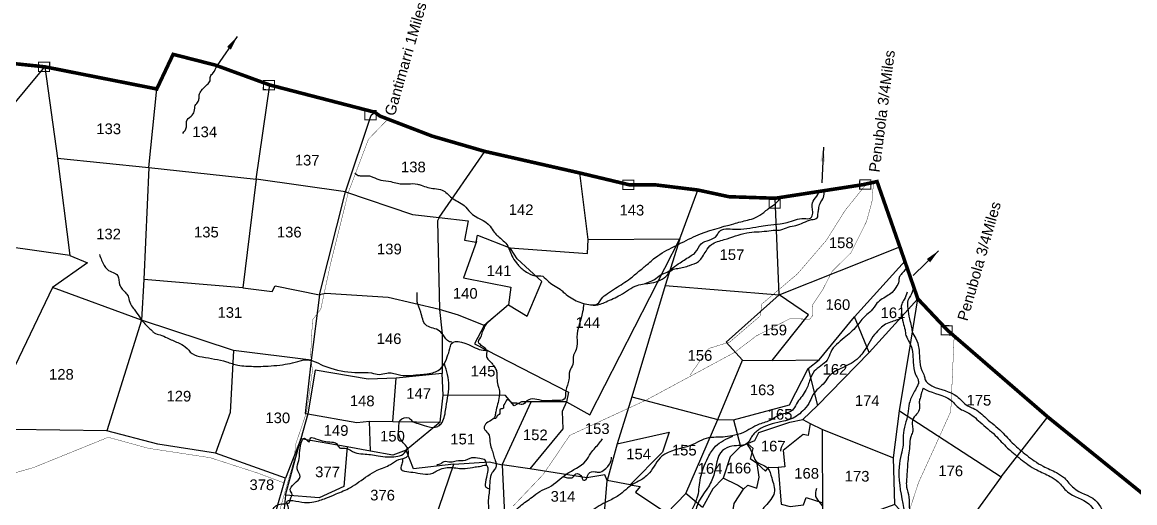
# Model space of a CAD drawing. Header units: feet. Extents: x 771226 to 784782, y 1581874 to 1591734.
# Drawn here: x 779789 to 782911, y 1587095 to 1588443 of the extents above; entities that cross this region are included whole.
import ezdxf
from ezdxf.enums import TextEntityAlignment as Align

# ---------------------------------------------------------------- set-up
doc = ezdxf.new("R2010")
doc.units = ezdxf.units.FT
doc.header["$LTSCALE"] = 15
doc.header["$MEASUREMENT"] = 0
doc.linetypes.add('HIDDEN2', pattern=[0.1875, 0.125, -0.0625])
for name, color, linetype in [('PLOT', 7, 'Continuous'), ('PLOT NO', 7, 'Continuous'), ('ROADS', 6, 'Continuous'), ('TANKS-STREAM', 4, 'Continuous'), ('VILLAGE BOUNDRY', 5, 'HIDDEN2'), ('VILLAGE STONES', 240, 'Continuous')]:
    doc.layers.add(name, color=color, linetype=linetype)
doc.styles.get("Standard").update_dxf_attribs({"font": 'arial.ttf'})
doc.linetypes.add('DOTS', pattern='A,1e-06,-3,["●",Standard,S=3,R=0,X=-1.25,Y=-1.25],-3', length=6.000001)
doc.dimstyles.get("Standard").update_dxf_attribs({"dimtxt": 0.18, "dimasz": 40, "dimexe": 0.18, "dimexo": 0.0625, "dimgap": 0.09, "dimtad": 0, "dimtih": 1, "dimtoh": 1, "dimdec": 4, "dimzin": 0, "dimdsep": 46, "dimtxsty": 'Standard', "dimcen": 0.09, "dimadec": 0, "dimazin": 0, "dimtfac": 1, "dimtdec": 4, "dimtofl": 0, "dimtmove": 0, "dimatfit": 3, "dimfxl": 1, "dimtolj": 1, "dimtzin": 0, "dimarcsym": 0})

msp = doc.modelspace()

# ---------------------------------------------------------------- linework, layer by layer
at = {"layer": 'PLOT', "lineweight": -3}
for points in [[(779464.3, 1587853.5), (779852.2, 1588317.7), (779887.1, 1588061.3), (779922, 1587789), (779464.3, 1587853.5)], [(780144, 1588035.2), (780444.8, 1588002.4), (780483.3, 1588266.8)], [(779887.1, 1588061.3), (780144, 1588035.2), (780166.2, 1588255.6)], [(780696.1, 1587967.2), (780768.3, 1588182.3), (780777.9, 1588190.5)], [(780696.1, 1587967.2), (780884.3, 1587903.3), (780959.1, 1587895.5), (781086.8, 1588080.6)], [(780144, 1588035.2), (780129.7, 1587721.7), (780123.1, 1587607.2), (779873.6, 1587698.7)], [(780959.1, 1587895.5), (781039.8, 1587885.9), (781030.1, 1587831.6), (781062.9, 1587826.4), (781066.3, 1587845.6), (781157.5, 1587810.3), (781374.9, 1587794.1), (781377.2, 1587834), (781353.6, 1588020)], [(780444.8, 1588002.4), (780407.8, 1587697.9), (780129.7, 1587721.7)], [(780407.8, 1587697.9), (780490.3, 1587687.5), (780498.9, 1587703.6), (780623.2, 1587678.3), (780696.1, 1587967.2), (780444.8, 1588002.4)], [(781377.2, 1587834), (781633.8, 1587835.3), (781685.2, 1587972.2)], [(781633.8, 1587835.3), (781592.9, 1587705), (781913.1, 1587678.3), (781902.1, 1587949.2)], [(780959.1, 1587895.5), (780954.3, 1587885.6), (780959.8, 1587637.2), (780816, 1587671.2), (780639.6, 1587682.3), (780623.2, 1587678.3)], [(781063.5, 1587827.8), (781027.4, 1587726.4), (781159.7, 1587700), (781153.1, 1587650), (781205.9, 1587618.8), (781247, 1587716.2), (781177.6, 1587779.7), (781160.4, 1587805.8), (781157.6, 1587810.2)], [(781316.5, 1587378.5), (781381.4, 1587341.5), (781633.8, 1587835.3)], [(781913.1, 1587678.3), (782251.8, 1587812.8)], [(779922, 1587789), (779971.8, 1587768.5), (779873.6, 1587698.7), (779768.7, 1587480.4)], [(781893.7, 1587494), (782025.5, 1587496.2), (782124.4, 1587616.9), (782266.8, 1587774)], [(781592.9, 1587705), (781499.7, 1587392.5), (781458.6, 1587260.6), (781430.1, 1587157.4), (781424, 1587174.1), (781373.3, 1587165.6), (781213, 1587190.1)], [(780623.2, 1587678.3), (780599.6, 1587495), (780381.1, 1587522.2), (780123.1, 1587607.2)], [(781913.1, 1587678.3), (781764, 1587545.9), (781809.8, 1587495.1), (781893.7, 1587494), (781995.8, 1587622), (781913.1, 1587678.3)], [(781979.8, 1587328.5), (781999.6, 1587317.6), (782034.6, 1587301.2), (782234.1, 1587221.3), (782251.2, 1587352.9), (782284, 1587551.6), (782302.2, 1587667.2)], [(782165.5, 1587516.7), (782302.2, 1587667.2)], [(780959.8, 1587637.2), (780967.2, 1587569.2), (780967.5, 1587457.7), (780838.3, 1587444.8), (780759.4, 1587441.5), (780610.9, 1587467.4), (780590.4, 1587344.9), (780728, 1587320.2), (780763.3, 1587324.3), (780828.7, 1587322.9), (780838.3, 1587444.8)], [(781153.1, 1587650), (781085.5, 1587592.2), (781013.1, 1587621.4), (780959.8, 1587637.2)], [(780123.1, 1587607.2), (780025.9, 1587296.7), (779762.2, 1587300.4)], [(781994.1, 1587471.8), (782020.2, 1587368.2), (782165.5, 1587516.7), (782124.4, 1587616.9)], [(781085.5, 1587592.2), (781058, 1587540.7), (781321.8, 1587405.9), (781316.5, 1587378.5), (781190.2, 1587378.7), (781169.4, 1587367.3), (781145.4, 1587395.7), (780969.6, 1587397.4)], [(780381.1, 1587522.2), (780372.5, 1587348.2), (780330.8, 1587234.5), (780168.9, 1587259.8), (780025.9, 1587296.7)], [(780599.6, 1587495), (780582.6, 1587345.9), (780590.4, 1587344.9), (780570.5, 1587274.4), (780527.4, 1587164.1), (780330.8, 1587234.5)], [(781499.7, 1587392.5), (781741.3, 1587329), (781809.8, 1587495.1)], [(781741.3, 1587329), (781784.6, 1587328.2), (781942, 1587369.9), (781994.1, 1587471.8), (782025.5, 1587496.2)], [(780828.7, 1587322.9), (780961.9, 1587321.7), (780969.6, 1587397.4), (780967.5, 1587457.7)], [(781000.3, 1587203.5), (781100.4, 1587210.6), (781135.5, 1587201.7), (781217.2, 1587378.3), (781218, 1587379)], [(781316.5, 1587378.5), (781303.7, 1587350.9), (781305.8, 1587302.4), (781213, 1587190.1), (781135.5, 1587201.7)], [(781784.6, 1587328.2), (781804.5, 1587253.1), (781844.4, 1587270.3), (781856.2, 1587292.6), (781943.3, 1587321.4), (781979.8, 1587328.5), (782020.2, 1587368.2)], [(780961.9, 1587321.7), (780865.7, 1587242.6), (780829.1, 1587228.5), (780766.3, 1587240.2), (780763.3, 1587324.3)], [(781495, 1587145.5), (781523.3, 1587141), (781509.4, 1587125.5), (781597.7, 1587066.4), (781650.9, 1587121.8), (781741.3, 1587329)], [(782251.2, 1587352.9), (782536.3, 1587168.5), (782667, 1587335.9)], [(781458.6, 1587260.6), (781604.1, 1587293.5), (781585.2, 1587237.4), (781495, 1587145.5), (781430.1, 1587157.4)], [(781999.6, 1587317.6), (781994, 1587283.6), (781980.1, 1587287.1), (781924, 1587241.9), (781929, 1587196.3), (781909.8, 1587194.1), (781918.7, 1587091.5), (781943.7, 1587084.5), (781980.9, 1587090), (781988.9, 1587110.5), (782035.4, 1587095.6)], [(782237.3, 1587090.1), (782006.5, 1587008.4), (782035.5, 1587055.5), (782034.6, 1587301.2)], [(780700.3, 1587252.6), (780691.5, 1587141.2), (780621.7, 1587109.4), (780527.3, 1587116.9), (780570.5, 1587274.4)], [(780766.3, 1587240.2), (780700.3, 1587252.6), (780570.5, 1587274.4)], [(782006.5, 1587008.4), (781908.4, 1587055.7), (781850.2, 1586992.1), (781830.9, 1587015.6), (781776.4, 1587028.9), (781786.9, 1587093.1), (781813.4, 1587133.1), (781824.7, 1587144.3), (781850.6, 1587136.6), (781857.1, 1587167.4), (781851, 1587205.6), (781832.8, 1587217.2), (781840.4, 1587247.4), (781823.7, 1587262.2)], [(780527.3, 1587116.9), (780519.8, 1587041.8), (780824.6, 1587036.8), (780930.6, 1587001.2), (781000.3, 1587203.5), (780886.5, 1587190.3), (780865.7, 1587242.6)], [(781804.5, 1587253.1), (781775.6, 1587224.3), (781755.8, 1587164.3), (781727.3, 1587134.9), (781697.8, 1587081.8), (781650.9, 1587121.8)], [(781135.5, 1587201.7), (781142.8, 1587042), (781118.9, 1586950.7), (781114.7, 1586935), (781054.1, 1586961.9), (780930.6, 1587001.2)], [(781851, 1587205.6), (781874.7, 1587184.3), (781883.6, 1587195.4), (781909.8, 1587194.1)], [(782536.3, 1587168.5), (782374.6, 1586944.8), (782237.3, 1587090.1), (782234.1, 1587221.3)], [(780519.8, 1587041.8), (780479.8, 1586899.6), (780457, 1586903.2), (780498.7, 1587063.2), (780527.4, 1587164.1)], [(781702.9, 1586964.4), (781457.4, 1587036.9), (781453.8, 1587047.4), (781442.7, 1587046.9), (781424.2, 1587078.4), (781430.1, 1587157.4)]]:
    msp.add_lwpolyline(points, dxfattribs=at)
at = {"layer": 'PLOT', "lineweight": -3, "ltscale": 5}
msp.add_lwpolyline([(781813.4, 1587133.1), (781795.9, 1587144.6), (781755.8, 1587164.3)], dxfattribs=at)
at = {"layer": 'ROADS', "linetype": 'HIDDEN2', "lineweight": -3, "ltscale": 10, "const_width": 1}
for points in [[(780813.4, 1588169.5), (780760.3, 1588114.6), (780703.9, 1587965.8), (780654.3, 1587767.3), (780626.5, 1587638.3), (780603.3, 1587607.7), (780598.1, 1587511.4), (780603.1, 1587465.3), (780586.7, 1587349.3), (780556.2, 1587259.9), (780550.9, 1587212.6), (780505.1, 1587052.6), (780465, 1586878.1), (780384.9, 1586557.7), (780352.7, 1586411.6), (780330.7, 1586267.3), (780280.3, 1586119.3), (780260.6, 1586061.1), (780258.7, 1586021.9), (780286.4, 1585983.9), (780315.8, 1585951.7), (780303.4, 1585920.8), (780271.4, 1585896.1), (780242.9, 1585879.9)], [(782177.9, 1587993.6), (782173.4, 1587938.8), (782158.1, 1587883.7), (782114.3, 1587796), (782061.8, 1587744.4), (782035.5, 1587693.3), (782007.3, 1587651.2), (782006.1, 1587618.7), (781999.1, 1587610.4), (781942.2, 1587611), (781848.4, 1587562.9), (781788.6, 1587517.3), (781539.8, 1587383.3), (781325.3, 1587284.3), (781250.8, 1587174.8), (781166.7, 1587086.5)]]:
    msp.add_lwpolyline(points, dxfattribs=at)
at = {"layer": 'ROADS', "linetype": 'DOTS', "lineweight": -3, "ltscale": 0.5, "const_width": 1}
for points in [[(781662.9, 1587453.5), (781715.4, 1587527.9), (781774.8, 1587546.4), (781859.8, 1587619.3), (781864.5, 1587652.6), (781964.4, 1587737.2), (782045, 1587830.6), (782098.5, 1587915.5), (782156.9, 1587988.2)], [(782404.4, 1587565.9), (782394.7, 1587351.3), (782351, 1587254.5), (782304.2, 1587152), (782266, 1587035.1), (782230.5, 1586919.6), (782167.9, 1586746.7), (782135.5, 1586714.1), (782133.1, 1586652.6), (782092.1, 1586542.6), (782052.2, 1586425.6), (782033, 1586329.4), (782003.1, 1586222), (781978.2, 1586129.1), (781962.5, 1586016.6), (781938.4, 1585931.5), (781924.3, 1585850.2), (781925.5, 1585718), (781896.1, 1585596.3), (781879.4, 1585547.4), (781884.8, 1585505.4), (781889.5, 1585455.2), (781868.1, 1585235), (781831.3, 1585075.4)], [(779182.4, 1586925.1), (779290.2, 1586950.5), (779500.4, 1587057.5), (779607.5, 1587112.9), (779712, 1587163.1), (779820.8, 1587194.3), (780029.9, 1587279), (780142.2, 1587248.2), (780315.9, 1587221.8), (780447.5, 1587179.3), (780522, 1587151.6)]]:
    msp.add_lwpolyline(points, dxfattribs=at)
at = {"layer": 'TANKS-STREAM', "lineweight": -3}
for points in [[(780239, 1588130.6), (780249.5, 1588149.3), (780249.8, 1588164.7), (780262.3, 1588179.4), (780271.5, 1588192.8), (780274.4, 1588209.5), (780282.6, 1588220), (780284.9, 1588230.1), (780286.2, 1588241.9), (780291.1, 1588250.1), (780307.8, 1588268.1), (780315.7, 1588278.3), (780316.7, 1588290.7), (780324.5, 1588300.8), (780334.5, 1588320.7)], [(780722.4, 1588019.2), (780731.5, 1588013.3), (780743.1, 1588012), (780754.8, 1588011.9), (780763.3, 1588011.8), (780773, 1588008.5), (780795, 1587999.9), (780823.5, 1587995.8), (780841.7, 1587991.2), (780871.6, 1587989.7), (780898.2, 1587988.8), (780907.9, 1587985.5), (780946.1, 1587976.2), (780967.5, 1587972.1), (780994, 1587950.5), (781011.5, 1587940), (781028.9, 1587928.9), (781046.3, 1587909.3), (781102.1, 1587870.7), (781113.4, 1587853.8), (781123, 1587843.6), (781151.5, 1587815.1), (781162.3, 1587788.1), (781175.9, 1587767.9), (781183.2, 1587758.8), (781207.2, 1587740.3), (781236, 1587731.5), (781244.2, 1587731.9), (781262.6, 1587718.6), (781279.9, 1587705.7), (781298.1, 1587694.2), (781307.2, 1587686.3), (781324.4, 1587672.5), (781363.6, 1587654.5), (781383.7, 1587650.2), (781411.1, 1587652.3), (781427.2, 1587659), (781467.1, 1587677.9), (781514.8, 1587705), (781555.1, 1587712), (781599.4, 1587734.7), (781613.2, 1587748.8), (781628.3, 1587752.3), (781661.7, 1587760.8), (781686.5, 1587772), (781707.7, 1587801.1), (781722.9, 1587819.2), (781758.7, 1587833.1), (781822, 1587852.1), (781878.3, 1587857.2), (781902.1, 1587859.8), (781918.1, 1587860.6), (781938.7, 1587868.2), (781960.2, 1587872.6), (782004.2, 1587889.2), (782019.8, 1587894.6), (782022.2, 1587908.3), (782024.1, 1587919.2), (782027.8, 1587934.7), (782037.6, 1587951.5), (782039.1, 1587969.8)], [(781537.1, 1587710.5), (781556, 1587717.7), (781562.9, 1587721.3), (781579.5, 1587733.6), (781598.8, 1587742.2), (781614.9, 1587754.4), (781634.8, 1587768.5), (781666.1, 1587788.4), (781677.6, 1587797), (781694.3, 1587821.2), (781738.1, 1587844.7), (781744.3, 1587855.1), (781787.9, 1587862.6), (781822.4, 1587864.6), (781855.9, 1587869.9), (781881.1, 1587873.8), (781916, 1587877.7), (781935.8, 1587881.2), (781983.1, 1587892.4), (782001, 1587893.6), (782007.1, 1587907.8), (782005.8, 1587922.9), (782008.7, 1587940.8), (782021.7, 1587959.5), (782024.5, 1587966.8)], [(781367.8, 1587653.3), (781406.8, 1587655.9), (781414.4, 1587667.5), (781431.4, 1587681.9), (781453.6, 1587696.8), (781495, 1587724.4), (781519.6, 1587744.6), (781542.4, 1587763.6), (781572.2, 1587787.7), (781624.7, 1587817), (781679.6, 1587843.9), (781785.9, 1587877.8), (781824.4, 1587888), (781846.5, 1587894.8), (781869.9, 1587909.7), (781882.1, 1587919.5), (781902, 1587933.9), (781914.9, 1587947.2)], [(780005.4, 1587791.2), (780018.4, 1587760.7), (780027.5, 1587749.5), (780056.8, 1587732.1), (780061.7, 1587706.7), (780079.8, 1587683.2), (780086.8, 1587671), (780088.8, 1587662.9), (780097.8, 1587643.5), (780106.9, 1587632.3), (780120.9, 1587612), (780141.1, 1587588.5), (780152.2, 1587578.3), (780159.2, 1587572.1), (780175.4, 1587565.9), (780195.7, 1587557.7), (780225, 1587544.3), (780246.3, 1587533), (780265.4, 1587513.6), (780293.8, 1587504.3), (780361.7, 1587490.6), (780394.1, 1587481.3), (780437.8, 1587477.9), (780451, 1587477.8), (780478.4, 1587478.7), (780511.9, 1587481.5), (780568.8, 1587493.2), (780582.1, 1587496.2), (780632.7, 1587480.6), (780655, 1587472.4), (780732.4, 1587460.5), (780769, 1587459.3), (780790.3, 1587455.1), (780811.6, 1587459), (780827.9, 1587458.9), (780844.1, 1587454.7), (780899.9, 1587454.3), (780940.6, 1587460.1), (780955.8, 1587466.1), (780969.1, 1587479.2), (780981.5, 1587504.4), (780988.8, 1587527.7), (780992.9, 1587540.8), (781059.8, 1587530.2), (781082.1, 1587523), (781094.3, 1587522.9)], [(782273.4, 1587758.9), (782255.3, 1587735), (782250, 1587727.4), (782249, 1587717.1), (782240.4, 1587699.2), (782233.2, 1587688.4), (782219.4, 1587677.1), (782187.6, 1587654.7), (782170.9, 1587633.5), (782155.2, 1587619.5), (782130.4, 1587590.4), (782095.5, 1587557.6), (782057.8, 1587517.9), (782047.4, 1587495.1), (782011.5, 1587463.9), (781998.5, 1587437.6), (781986.4, 1587407.9), (781961.5, 1587372.4), (781950.3, 1587354.6), (781916.1, 1587342.1), (781890.5, 1587327.8), (781857.2, 1587315.3), (781833.3, 1587303.6), (781811.1, 1587291.8), (781780.4, 1587283.5), (781755.7, 1587279.5), (781714.8, 1587277.2), (781664.4, 1587256.3), (781584, 1587226), (781548.8, 1587179.5), (781523.9, 1587158.4), (781502.6, 1587147.5), (781462.4, 1587115.5), (781431.4, 1587099.3), (781385.2, 1587072.4), (781346.8, 1587048.9), (781307.5, 1587029.6), (781264, 1587014.6), (781242.6, 1587009.6), (781148.3, 1586939.3), (781116.5, 1586900.4), (781100.3, 1586885.2), (781061.9, 1586872.8), (781043.8, 1586844.8), (781005.1, 1586788.1), (781005.1, 1586782.2), (780993.3, 1586704.4), (780974.4, 1586676.5), (780971.8, 1586668), (780964.8, 1586647.6), (780957.7, 1586611.1), (780958.5, 1586603.4), (780968.7, 1586597.4), (780975.5, 1586590.6), (780961.6, 1586560.1), (780953.9, 1586548.2), (780935.1, 1586544.1), (780911.6, 1586472.5)], [(780994, 1587545.9), (780987.9, 1587547), (780969.7, 1587566.4), (780955.6, 1587579.6), (780921.2, 1587594.1), (780907.2, 1587629.7), (780897.3, 1587659.1), (780897.5, 1587684.5)], [(782289.6, 1587696.3), (782281.8, 1587676), (782274.5, 1587662.9), (782274.4, 1587639.8), (782278.6, 1587611.1), (782283.9, 1587590.8), (782286.6, 1587575.3), (782296.9, 1587555.5), (782307, 1587500.5), (782313.4, 1587465.8), (782320.4, 1587451.4), (782323.1, 1587440.4), (782341.7, 1587423.2), (782412, 1587394.2), (782442.6, 1587367), (782457.5, 1587360.3), (782494.7, 1587332), (782537.1, 1587295), (782571.5, 1587259.5), (782587.9, 1587245.1), (782629, 1587212.9), (782653.7, 1587197.9), (782691.6, 1587180), (782713.5, 1587165), (782739.7, 1587136.8), (782799.6, 1587103), (782835, 1587045.6), (782853.6, 1587021.2), (782870.5, 1587000.8), (782885.8, 1586980.3), (782899.4, 1586956.6), (782905.3, 1586932.9)], [(781092.4, 1587520.9), (781088.1, 1587528.8), (781076.7, 1587536.7), (781072.4, 1587541.1), (781070.3, 1587543.2), (781075.4, 1587559.7), (781080.6, 1587574.7), (781085.7, 1587586.1), (781092.9, 1587598.2), (781110.3, 1587614.6)], [(782257.4, 1587612.3), (782225.4, 1587601.6), (782207.7, 1587593.4), (782194.2, 1587581.7), (782176.4, 1587561.7), (782161.1, 1587535.8), (782147.5, 1587515.7), (782135.6, 1587501.5), (782090.9, 1587474.1), (782054.6, 1587451.7), (782040.1, 1587432.5), (782008, 1587398.3), (781999.4, 1587379.9), (781983.3, 1587357.3), (781966.4, 1587341.5), (781947, 1587330.7), (781925.1, 1587324.1), (781862.5, 1587304.6), (781839.7, 1587285.5), (781832, 1587273.8), (781825.2, 1587263.8), (781780.6, 1587254), (781753.6, 1587241.6), (781729.6, 1587172.9), (781711.7, 1587136.1), (781685.3, 1587094.3), (781681.2, 1586996.6), (781687.7, 1586952.1), (781690.8, 1586927.7), (781720.6, 1586857.5), (781723.8, 1586836.5), (781729.7, 1586827.2), (781747.3, 1586821.2), (781771.5, 1586797.5), (781778, 1586768.1), (781782.1, 1586748.7), (781798.5, 1586691.1), (781787.4, 1586668.5)], [(781094.6, 1587523), (781091.6, 1587514.4), (781093, 1587503), (781106.5, 1587486.4), (781112.9, 1587477.7), (781119.3, 1587466.2), (781120.6, 1587455.5), (781121.9, 1587434), (781123.3, 1587425.4), (781127.5, 1587413.2), (781127.4, 1587393.1), (781117.7, 1587350.2), (781115.5, 1587339.5), (781114, 1587334.5), (781095.3, 1587321.3), (781085.2, 1587308.4), (781085.1, 1587303.4), (781095.8, 1587290.5), (781101.4, 1587266.8), (781105.5, 1587247.4), (781110.5, 1587232.3), (781114.7, 1587218), (781118.8, 1587200), (781115.2, 1587190), (781107.9, 1587180), (781101.3, 1587156.5), (781099.7, 1587132.8), (781096.6, 1587092.4), (781097.2, 1587078), (781090.6, 1587048), (781088.3, 1587027.9), (781080.3, 1587010.8), (781073.7, 1587000.8), (781064.3, 1586979.4), (781032.2, 1586905.4), (781022, 1586887.6), (781016.2, 1586875.5), (780988.1, 1586856.3), (780972.1, 1586825.6), (780963.4, 1586811.4), (780955.3, 1586782), (780950.9, 1586769.9), (780922.5, 1586708.8), (780908.7, 1586682.4), (780911.5, 1586668.8), (780896.3, 1586652.4), (780886.9, 1586639.6), (780899, 1586625.9), (780892.4, 1586614.4), (780882.4, 1586610.9), (780878, 1586601.6), (780881.5, 1586591.6), (780871.3, 1586573), (780892.7, 1586556), (780886, 1586524.6), (780878, 1586503.1), (780871.5, 1586491.7), (780857.7, 1586466.7), (780841, 1586448.2), (780822.3, 1586434.7), (780786.9, 1586402.7), (780748.1, 1586391.5), (780736.6, 1586383.7), (780714.3, 1586378.2), (780736.3, 1586345.3), (780725.3, 1586320.3), (780716.6, 1586298.9), (780717.1, 1586291.9), (780712, 1586266.7), (780715.5, 1586253.7), (780719.7, 1586237.9), (780723.2, 1586228.6), (780723.2, 1586223.6), (780710.7, 1586184.3), (780688.5, 1586185.9), (780651.8, 1586171.8), (780630.3, 1586163.3), (780605.1, 1586158.5), (780583.6, 1586153.6), (780557.1, 1586161), (780523.4, 1586168.4), (780491.9, 1586175.1), (780454.7, 1586188.2), (780434.8, 1586209.1), (780431.5, 1586212), (780384.1, 1586210.1), (780333.9, 1586205.5), (780296.5, 1586195), (780256.9, 1586180.9), (780230.3, 1586163.2), (780212.9, 1586141.8), (780164.6, 1586127.5), (780119.9, 1586105.6), (780096.3, 1586103.6), (780039.4, 1586074.6), (780014.9, 1586058.3), (780000.4, 1586040.5), (779972.2, 1586012), (779967.9, 1586000.6), (779954.6, 1585969.5), (779937.3, 1585962.5), (779914.3, 1585953.3), (779884.1, 1585945), (779855.3, 1585933.7), (779823, 1585919.6), (779816.4, 1585903.9), (779806.9, 1585881), (779803.9, 1585866.7), (779814.4, 1585829.4), (779814.2, 1585802.2), (779807.6, 1585770), (779804.6, 1585748.5), (779793.7, 1585737.1), (779797.9, 1585719.6), (779796.2, 1585689.5), (779796.2, 1585678)], [(780389.8, 1586659.3), (780373.4, 1586664.7), (780354.7, 1586662.4), (780338.9, 1586665.5), (780310.8, 1586666.8), (780279.8, 1586669.4), (780268.7, 1586680.6), (780257.7, 1586698.2), (780249.1, 1586718.8), (780248.7, 1586748.6), (780251.8, 1586778.4), (780263.7, 1586798.2), (780257.7, 1586864.2), (780263.1, 1586887), (780275.7, 1586934.8), (780288.1, 1586948.2), (780300.5, 1586953.4), (780314.6, 1586958), (780348.1, 1586977), (780369.3, 1586996.2), (780401, 1587009.4), (780449.8, 1587026.6), (780499.8, 1587041.8), (780535.8, 1587081.3), (780531.2, 1587096), (780581, 1587096.2), (780607.3, 1587097.8), (780640.8, 1587108.1), (780669.6, 1587120.2), (780709.5, 1587138), (780733.7, 1587153.7), (780785.2, 1587186.4), (780822.2, 1587203.1), (780845.7, 1587216.4), (780871.5, 1587227.9), (780869.4, 1587249), (780857.7, 1587263.7), (780845.6, 1587285.4), (780845.7, 1587307.6), (780848.8, 1587325.8), (780873.5, 1587333.2), (780882.2, 1587325.5), (780899.7, 1587317.2), (780923.1, 1587310), (780954.7, 1587309.2), (780964.1, 1587316.8), (780976.8, 1587354.4), (780982.3, 1587390), (780986, 1587423.4), (780973.6, 1587485.5)], [(782304.9, 1587431.1), (782299.7, 1587420.4), (782291, 1587404.5), (782278.3, 1587374), (782274.2, 1587344.6), (782261.2, 1587284.2), (782261, 1587258.1), (782255.2, 1587230.4), (782249.8, 1587196.4), (782259.9, 1587093.4), (782269.2, 1587050.2), (782274.7, 1587028.1), (782299.8, 1586951), (782313.9, 1586932.8), (782314.7, 1586896.5), (782303, 1586841), (782314.2, 1586740.8), (782341.4, 1586725.8), (782348.7, 1586713.3), (782332.3, 1586651.1), (782318.8, 1586569.9), (782306.1, 1586545.6), (782307.1, 1586521.7)], [(782317.2, 1587416.6), (782311.8, 1587400), (782310.4, 1587394.3), (782306.7, 1587381.5), (782306.6, 1587370.1), (782304.4, 1587351.6), (782292.4, 1587336.2), (782286.2, 1587314.6), (782287.7, 1587307.1), (782287.1, 1587293), (782282.5, 1587280), (782279.3, 1587253), (782273.4, 1587205.6), (782272.3, 1587183.5), (782270, 1587152.4), (782270.5, 1587139.4), (782277.3, 1587111.2), (782278.6, 1587076.1), (782285.8, 1587037.1), (782287.2, 1587013.5), (782294.1, 1586999.9), (782301.5, 1586986.3), (782307.4, 1586965.7), (782311.8, 1586952.1), (782323.3, 1586941.5), (782327.5, 1586890), (782327.4, 1586866.9), (782326.8, 1586853.4), (782321, 1586813.8), (782332.2, 1586767.8), (782340.6, 1586745.2), (782362.5, 1586715.9), (782367.7, 1586664.9), (782354.5, 1586638.9), (782344.8, 1586627), (782301.8, 1586504.3), (782275.6, 1586434), (782275.1, 1586427.5), (782294.1, 1586417.9), (782301.5, 1586405.3), (782311.6, 1586406.7), (782318.1, 1586406.1), (782296.9, 1586386.7), (782305.4, 1586379.6), (782355.4, 1586350), (782367.9, 1586331.8), (782397.4, 1586316.1), (782404.3, 1586302), (782401.2, 1586292.4), (782395.7, 1586282.9)], [(780454.7, 1587027.4), (780456.1, 1587048.5), (780468.6, 1587055), (780485.2, 1587066.9), (780496.1, 1587082.5), (780519.3, 1587092.7), (780537.9, 1587095.5), (780544.3, 1587113.4), (780546, 1587115.9), (780541.5, 1587128.3), (780568.3, 1587168.6), (780560.2, 1587190.3), (780564.5, 1587213.9), (780567.1, 1587235.7), (780571.4, 1587263), (780580.6, 1587276.2), (780593.8, 1587266.6), (780595.5, 1587270.7), (780598.4, 1587277.3), (780612.9, 1587274.7), (780657.5, 1587265.3), (780670.3, 1587261.5), (780679.4, 1587249.8), (780691.3, 1587248.1), (780698.4, 1587247.6), (780721.9, 1587236.3), (780745.4, 1587232.4), (780787.4, 1587227.3), (780813.9, 1587223.8), (780831.3, 1587224.5), (780852.8, 1587228.9), (780867.8, 1587244.5), (780869.9, 1587251.5)], [(780936, 1586545.9), (780928.5, 1586571.4), (780925.2, 1586583.4), (780925.3, 1586606.3), (780932.3, 1586630.9), (780939.3, 1586661.5), (780939.5, 1586683.6), (780940.5, 1586706.5), (780967.1, 1586741.2), (780984.4, 1586758.4), (780980.4, 1586784.1), (780978.7, 1586794.9), (780999.8, 1586810.9), (781016, 1586820.4), (781024.6, 1586848.4), (781019.9, 1586853.9), (781032.4, 1586853.8), (781039.6, 1586852.5), (781044.1, 1586890.5), (781073, 1586909.4), (781080.8, 1586912.4), (781108.4, 1586921.2), (781117.5, 1586930.1), (781116.4, 1586948.6), (781115.9, 1586966.6), (781122.9, 1587007), (781132, 1587025.5), (781151.9, 1587045.1), (781168.8, 1587068.3), (781186.3, 1587086.1), (781219.5, 1587111), (781241.7, 1587127), (781267.6, 1587139.4), (781315.3, 1587175.3), (781370.1, 1587212.7), (781384.7, 1587234.7), (781408.8, 1587263.3), (781417.3, 1587274.6)], [(781821.9, 1587262.1), (781841, 1587226.1), (781844.6, 1587216.9), (781880.4, 1587192.7), (781892.1, 1587165.1), (781899.2, 1587123.7), (781874.1, 1587086.2), (781849, 1587050.5), (781835, 1587024.8), (781815.6, 1587009.3), (781866.5, 1586918.2), (781884, 1586915.4), (781895, 1586909.8), (781876.3, 1586869.4), (781818.2, 1586846.9), (781801.5, 1586830.4), (781800.2, 1586786.3), (781807.4, 1586751.3), (781824.7, 1586731), (781829, 1586692.3), (781845.3, 1586652.7), (781855.4, 1586638.8), (781834.9, 1586603.1), (781797, 1586588.9), (781779.3, 1586553.2), (781743.1, 1586511.2), (781715.3, 1586490.2), (781692.2, 1586472.9), (781637.7, 1586444.8), (781626.6, 1586435.7), (781604.3, 1586412.9), (781557.1, 1586374.6), (781551.5, 1586355.3), (781567.2, 1586245.1), (781591.8, 1586214.6), (781613.6, 1586168.5), (781606.9, 1586138.2), (781581.7, 1586083.2), (781564, 1586057.6), (781525.1, 1586026.6), (781514, 1586011.1), (781471.2, 1585940.6), (781473.6, 1585902.3), (781467.9, 1585872), (781451, 1585822.5), (781453.5, 1585788.4), (781459.6, 1585740.6), (781501.2, 1585634.8), (781501.8, 1585592.5), (781513.4, 1585542.7), (781515.9, 1585495.8), (781518.4, 1585456.3), (781522.4, 1585383.6), (781522.2, 1585346), (781523.8, 1585316.5)], [(781527.9, 1586326.1), (781524.9, 1586357), (781525.1, 1586385.9), (781532.8, 1586418.9), (781541.7, 1586460.5), (781561.3, 1586512.7), (781601.5, 1586604.2), (781646.8, 1586627.2), (781690.7, 1586644), (781721.9, 1586667.3), (781749.7, 1586674.6), (781768, 1586693.7), (781762.9, 1586725.7), (781741.8, 1586764.3), (781722.8, 1586791.2), (781710.2, 1586832.9), (781701.9, 1586863.9), (781681.8, 1586903.6), (781655.6, 1586983.2), (781661.3, 1587034.5), (781670.2, 1587078.2), (781683.2, 1587109.1), (781691, 1587158.1), (781713.9, 1587223.1), (781734.5, 1587253.9), (781782.8, 1587282.4)], [(780855.9, 1587219.3), (780855.5, 1587210.1), (780851.8, 1587197.8), (780851.4, 1587190.2), (780861.6, 1587184.1), (780884.6, 1587180.9), (780940.6, 1587178.4), (780954.1, 1587185.6), (780990.4, 1587194.4), (781031.6, 1587191.3), (781059.5, 1587195.8), (781076.8, 1587198.3), (781092.7, 1587200), (781095.5, 1587191.2), (781092.8, 1587172.4), (781088.3, 1587146.8), (781088.8, 1587141), (781094.9, 1587136.1), (781099.8, 1587134.3)], [(781091.8, 1587200.6), (781087.5, 1587214.7), (781073, 1587219.1), (781049.6, 1587221.1), (781040.2, 1587217.9), (781031.9, 1587214.3), (781006.7, 1587212.1), (780990.9, 1587209.2), (780971.7, 1587210), (780963.4, 1587205), (780952.6, 1587201.4)], [(781309, 1587168.2), (781321.8, 1587165.4), (781324.8, 1587165.7), (781331.3, 1587165), (781342.4, 1587176.5), (781359.2, 1587167.2), (781362.4, 1587159.8), (781367.8, 1587158.3), (781377.7, 1587176.6), (781396.7, 1587182.4), (781406.8, 1587180.8), (781422.9, 1587188.4), (781434.5, 1587200.2), (781442.4, 1587219.4), (781442.7, 1587223.6)], [(781840.1, 1586974), (781870.1, 1586938.3), (781883.6, 1586925.7), (781894.9, 1586901.7), (781909.7, 1586931.8), (781926.5, 1586941.1), (781953.8, 1586964.9), (781979, 1586979.3), (782011.4, 1586995.7), (782027.4, 1587034.2), (782025.4, 1587057.2), (782028.6, 1587067.6), (782036, 1587079), (782028.8, 1587094.7), (782016.4, 1587112.5), (782018.7, 1587136.5)]]:
    msp.add_spline(points, degree=3, dxfattribs=at)
for points, knots in [([(782272, 1587685.7), (782269.8, 1587678.8), (782266.2, 1587667), (782253.6, 1587650.5), (782257.4, 1587626.9), (782259.2, 1587602.9), (782266.9, 1587582.2), (782267.8, 1587562), (782287.6, 1587536), (782288.8, 1587496.9), (782291, 1587460.3), (782303.3, 1587442.9), (782304.1, 1587433.7), (782305.2, 1587430.4)], [0, 0, 0, 0, 21.907282, 37.024271, 60.279104, 89.410381, 110.633588, 126.382754, 148.927464, 205.19573, 240.706761, 256.80579, 267.619752, 267.619752, 267.619752, 267.619752]), ([(782317.2, 1587416.6), (782319.4, 1587415.2), (782345.5, 1587400.4), (782389.3, 1587398.1), (782416.5, 1587358.2), (782449.9, 1587346.9), (782478.9, 1587318.3), (782519, 1587287.3), (782546.6, 1587254.6), (782578, 1587227.9), (782604.5, 1587206.1), (782639.4, 1587184.3), (782669.8, 1587172.9), (782700.3, 1587153.5), (782724.9, 1587114.2), (782790.9, 1587102.4), (782808.7, 1587043.6), (782834.8, 1587011.4), (782853.7, 1586991.4), (782866.5, 1586964.2), (782898.5, 1586960.2), (782902.9, 1586941.8), (782904.6, 1586934.9)], [286.253361, 286.253361, 286.253361, 286.253361, 293.7139, 370.291873, 411.520922, 427.89751, 474.998066, 531.632559, 581.386799, 603.382875, 655.918757, 685.001731, 727.1576, 753.900922, 792.701093, 861.946726, 929.875508, 960.67793, 987.418096, 1013.120924, 1046.755981, 1066.697734, 1066.697734, 1066.697734, 1066.697734])]:
    msp.add_open_spline(points, degree=3, knots=knots, dxfattribs=at)
at = {"layer": 'TANKS-STREAM', "lineweight": -3, "ltscale": 5}
msp.add_spline([(781364.5, 1587654.2), (781361.5, 1587630.5), (781345.5, 1587559.5), (781343.6, 1587524.9), (781336.2, 1587508.9), (781333.8, 1587483.1), (781325.4, 1587465.2), (781322.7, 1587439.6), (781314.4, 1587409.7), (781309.7, 1587385.4), (781285.2, 1587381.9), (781251.5, 1587381.5), (781205.3, 1587381.3), (781192.1, 1587370.5), (781177.2, 1587374.5), (781162.4, 1587375.6), (781150.8, 1587385.2), (781143, 1587373.4), (781139.2, 1587367.1), (781139.5, 1587360.8), (781130.4, 1587357.9), (781129.3, 1587350.1), (781126.9, 1587342.4), (781121.8, 1587339), (781116.6, 1587331.4), (781112.3, 1587331.7)], degree=3, dxfattribs=at)
at = {"layer": 'VILLAGE BOUNDRY', "lineweight": -3, "ltscale": 10, "const_width": 10}
msp.add_lwpolyline([(782947.1, 1587109.4), (782667, 1587335.9), (782385.3, 1587579.2), (782302.2, 1587667.2), (782251.8, 1587812.8), (782187.8, 1587996), (782147.6, 1587987.2), (781902.1, 1587949.2), (781772.1, 1587953.5), (781685.2, 1587972.2), (781567.9, 1587986.5), (781492, 1587987), (781353.6, 1588020), (781086.8, 1588080.6), (780938.9, 1588123.5), (780792.9, 1588179.5), (780777.9, 1588190.5), (780483.3, 1588266.8), (780330.9, 1588322.4), (780212.1, 1588352.7), (780166.2, 1588255.6), (779852.2, 1588317.7), (779580.9, 1588345.9)], dxfattribs=at)
at = {"layer": 'VILLAGE STONES', "lineweight": -3, "const_width": 2.98}
for points in [[(779834.4, 1588330.6), (779865.6, 1588330.4), (779865.4, 1588304.3), (779834.2, 1588304.5)], [(780465.5, 1588279.7), (780496.7, 1588279.5), (780496.5, 1588253.4), (780465.3, 1588253.6)], [(780750.5, 1588195.2), (780781.8, 1588194.9), (780781.6, 1588168.9), (780750.3, 1588169.1)], [(781474.2, 1587999.9), (781505.4, 1587999.6), (781505.2, 1587973.6), (781474, 1587973.8)], [(782139.1, 1588001), (782170.3, 1588000.8), (782170.2, 1587974.7), (782138.9, 1587975)], [(781884.9, 1587947.4), (781916.2, 1587947.2), (781916, 1587921.1), (781884.7, 1587921.3)], [(782367.5, 1587592), (782398.8, 1587591.8), (782398.6, 1587565.8), (782367.4, 1587566)]]:
    msp.add_lwpolyline(points, close=True, dxfattribs=at)

# ---------------------------------------------------------------- texts
at = {"layer": 'PLOT NO', "lineweight": -3, "ltscale": 5}
for s, rotation, p in [('Gantimarri 1Miles', 74.0439, (780833.8, 1588177.9)), ('Penubola 3/4Miles', 82.6605, (782194.4, 1588020.5)), ('Penubola 3/4Miles', 74.0439, (782441.3, 1587603))]:
    msp.add_text(s, height=30, rotation=rotation, dxfattribs=at).set_placement(p)
at = {"layer": 'PLOT NO', "lineweight": -3}
for s, p in [('133', (780031.3, 1588143.9)), ('134', (780300.8, 1588135.3)), ('137', (780588.3, 1588055.9)), ('138', (780886.4, 1588037)), ('142', (781188.8, 1587917.1)), ('143', (781499.6, 1587915.9)), ('132', (780030.9, 1587849)), ('135', (780305.5, 1587854.3)), ('136', (780538, 1587854.3)), ('158', (782087.3, 1587824.3)), ('139', (780819, 1587806.9)), ('157', (781780.5, 1587791.1)), ('141', (781126.9, 1587745.9)), ('140', (781032.1, 1587682.6)), ('131', (780371.4, 1587628.9)), ('160', (782077.7, 1587651.1)), ('161', (782232.5, 1587628.1)), ('144', (781376.1, 1587600.4)), ('159', (781900.3, 1587579.9)), ('146', (780818.2, 1587555.5)), ('156', (781690.7, 1587508.5)), ('145', (781082, 1587464.5)), ('162', (782069.7, 1587469.4)), ('128', (779898.5, 1587455.6)), ('147', (780901.3, 1587401.8)), ('163', (781865.4, 1587411.9)), ('129', (780228.2, 1587394.4)), ('148', (780742.8, 1587381.1)), ('174', (782160.2, 1587381.7)), ('175', (782473.6, 1587382.9)), ('165', (781915.6, 1587343.4)), ('130', (780505.8, 1587333.5)), ('149', (780669.5, 1587298.2)), ('150', (780827.7, 1587282)), ('152', (781228.7, 1587285.9)), ('153', (781402.4, 1587303.2)), ('151', (781024.8, 1587273.9)), ('167', (781896.4, 1587254.3)), ('154', (781518.6, 1587232.1)), ('155', (781646.8, 1587242.9)), ('164', (781719.1, 1587191.6)), ('166', (781800, 1587192.7)), ('176', (782394.7, 1587184.9)), ('377', (780645.5, 1587181.8)), ('168', (781990.2, 1587177.9)), ('173', (782131.8, 1587169.9)), ('378', (780461.1, 1587145.8)), ('376', (780799.9, 1587116.7)), ('314', (781306.3, 1587113.1))]:
    msp.add_text(s, height=29.8, rotation=359.6001, dxfattribs=at).set_placement(p, align=Align.MIDDLE_CENTER)

# ---------------------------------------------------------------- leaders
at = {"layer": 'PLOT', "color": 5, "lineweight": -3, "ltscale": 5}
for points in [[(780392, 1588402.5), (780334.5, 1588320.7)], [(782037.1, 1588092.3), (782032.8, 1587992.4)], [(782360.6, 1587802), (782288.9, 1587732.2)]]:
    msp.add_leader(points, dimstyle='Standard', dxfattribs=at)

doc.saveas('drawing.dxf')
